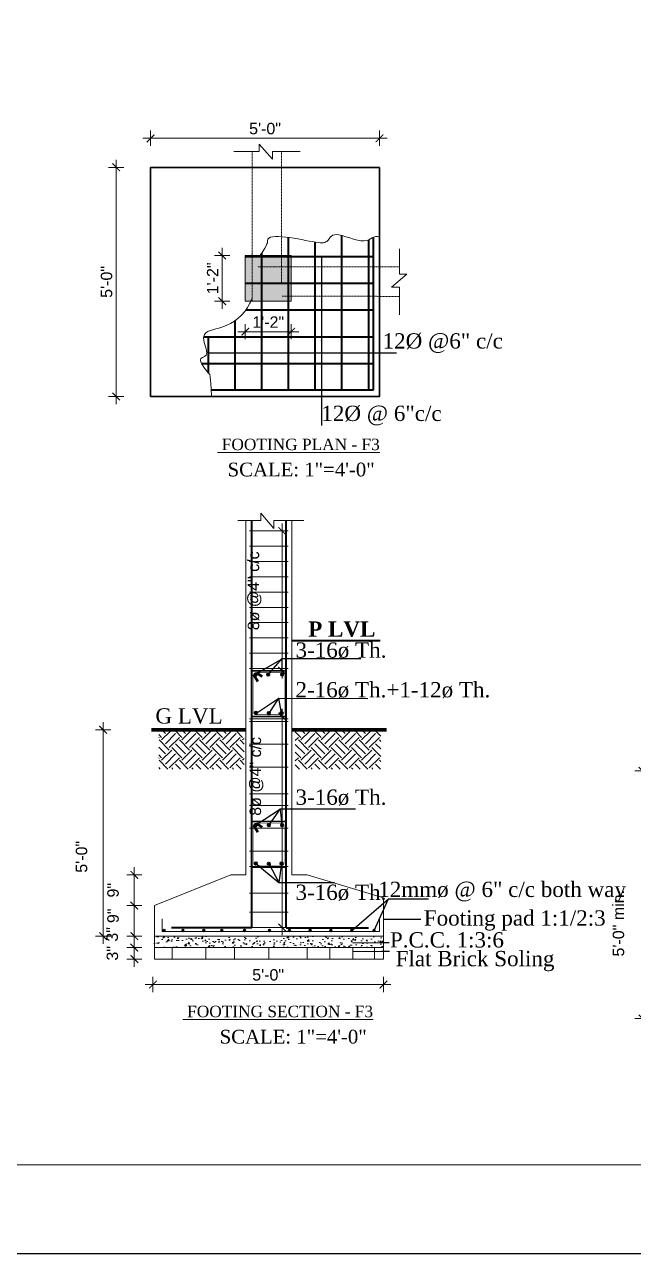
# Model space of a CAD drawing. Header units: inches. Extents: x 149715 to 152893, y -16726 to -14478.
# Drawn here: x 150424 to 150743, y -16726 to -16083 of the extents above; entities that cross this region are included whole.
import ezdxf

# ---------------------------------------------------------------- set-up
doc = ezdxf.new("R2010")
doc.units = ezdxf.units.IN
doc.header["$LTSCALE"] = 0.5
doc.header["$MEASUREMENT"] = 0
doc.header["$PDMODE"] = 66
doc.linetypes.add('HIDDEN', pattern=[0.375, 0.25, -0.125])
for name, color, linetype, lineweight in [('COLUMN', 8, 'Continuous', 50), ('DIM 1-100', 4, 'Continuous', 13), ('DIM_LINE', 165, 'Continuous', 15), ('dotted', 131, 'HIDDEN', 13), ('ELE1', 3, 'Continuous', 9), ('HACTH', 253, 'Continuous', 9), ('hatch', 9, 'Continuous', 5), ('ST-REINFOR', 201, 'Continuous', 40), ('STIRRUPS', 14, 'Continuous', 18), ('TEXT', 220, 'Continuous', 9), ('TRENCH', 1, 'Continuous', 35), ('WALL ELV', 20, 'Continuous', 20), ('WALL SEC', 2, 'Continuous', 35)]:
    doc.layers.add(name, color=color, linetype=linetype, lineweight=lineweight)
doc.styles.add('NIR', font='COPRGTL.TTF')
doc.styles.add('ordinary', font='ARIALN.TTF')
doc.styles.get("Standard").update_dxf_attribs({"font": 'arial.ttf'})
doc.styles.add('TIMES 48', font='times.ttf', dxfattribs={"height": 4})
doc.dimstyles.new('1 by 96', dxfattribs={"dimtxt": 6, "dimasz": 4, "dimexe": 4, "dimexo": 4, "dimgap": 2, "dimtad": 1, "dimdec": 0, "dimzin": 0, "dimdsep": 46, "dimlunit": 4, "dimtxsty": 'Standard', "dimblk": 'ARCHTICK', "dimcen": 0, "dimdle": 4, "dimadec": 0, "dimazin": 0, "dimtfac": 1, "dimtdec": 0, "dimtix": 1, "dimtofl": 0, "dimtmove": 1, "dimatfit": 3, "dimldrblk": 'ARCHTICK', "dimfxl": 4, "dimfxlon": 1, "dimtolj": 1, "dimtzin": 0, "dimlwd": -1, "dimlwe": -1, "dimarcsym": 0})
doc.dimstyles.new('Copy of Standard', dxfattribs={"dimtxt": 9, "dimasz": 1, "dimexe": 1, "dimexo": 12, "dimgap": 1, "dimtad": 3, "dimdec": 0, "dimzin": 0, "dimdsep": 46, "dimlunit": 4, "dimtxsty": 'NIR', "dimcen": 0.09, "dimclrt": 2, "dimadec": 0, "dimazin": 0, "dimtfac": 1, "dimtdec": 0, "dimtofl": 0, "dimtmove": 2, "dimatfit": 0, "dimfxl": 1, "dimtolj": 1, "dimtzin": 0, "dimarcsym": 0})

# ---------------------------------------------------------------- blocks, each defined once
blk = doc.blocks.new('_ArchTick')
at = {"color": 0, "linetype": 'ByBlock', "const_width": 0.15}
blk.add_lwpolyline([(-0.5, -0.5), (0.5, 0.5)], dxfattribs=at)
blk = doc.blocks.new('*D1282')
at = {"layer": 'Defpoints', "color": 0, "transparency": 16777216}
for p in [(150492.4, -16560.08), (150481.88, -16566.08), (150492.4, -16566.08)]:
    blk.add_point(p, dxfattribs=at)
at = {"layer": 'DIM 1-100', "color": 0, "transparency": 16777216}
for p, q in [((150485.88, -16560.08), (150477.88, -16560.08)), ((150481.88, -16556.08), (150481.88, -16570.08)), ((150485.88, -16566.08), (150477.88, -16566.08))]:
    blk.add_line(p, q, dxfattribs=at)
at = {"layer": 'DIM 1-100', "color": 0, "transparency": 16777216, "xscale": 4, "yscale": 4, "zscale": 4}
for p, rotation in [((150481.88, -16560.08), 90), ((150481.88, -16566.08), 270)]:
    blk.add_blockref('_ArchTick', p, dxfattribs=dict(at, rotation=rotation))
at = {"layer": 'DIM 1-100', "color": 0, "transparency": 16777216, "insert": (150470.31, -16559.16), "char_height": 6, "attachment_point": 5, "rotation": 90}
blk.add_mtext('\\A1;3"', dxfattribs=at)
blk = doc.blocks.new('*D1283')
at = {"layer": 'Defpoints', "color": 0, "transparency": 16777216}
for p in [(150490.77, -16451.98), (150465.56, -16560.08), (150492.4, -16560.08)]:
    blk.add_point(p, dxfattribs=at)
at = {"layer": 'DIM 1-100', "color": 0, "transparency": 16777216}
for p, q in [((150465.56, -16447.98), (150465.56, -16564.08)), ((150469.56, -16451.98), (150461.56, -16451.98)), ((150469.56, -16560.08), (150461.56, -16560.08))]:
    blk.add_line(p, q, dxfattribs=at)
at = {"layer": 'DIM 1-100', "color": 0, "transparency": 16777216, "xscale": 4, "yscale": 4, "zscale": 4}
for p, rotation in [((150465.56, -16451.98), 90), ((150465.56, -16560.08), 270)]:
    blk.add_blockref('_ArchTick', p, dxfattribs=dict(at, rotation=rotation))
at = {"layer": 'DIM 1-100', "color": 0, "transparency": 16777216, "insert": (150454.22, -16518.53), "char_height": 6, "attachment_point": 5, "rotation": 90}
blk.add_mtext('\\A1;5\'-0"', dxfattribs=at)
blk = doc.blocks.new('*D1312')
at = {"layer": 'Defpoints', "color": 0, "transparency": 16777216}
for p in [(150481.88, -16544.08), (150492.4, -16544.08), (150492.4, -16560.08)]:
    blk.add_point(p, dxfattribs=at)
at = {"layer": 'DIM 1-100', "color": 0, "transparency": 16777216}
for p, q in [((150481.88, -16564.08), (150481.88, -16540.08)), ((150485.88, -16544.08), (150477.88, -16544.08)), ((150485.88, -16560.08), (150477.88, -16560.08))]:
    blk.add_line(p, q, dxfattribs=at)
at = {"layer": 'DIM 1-100', "color": 0, "transparency": 16777216, "xscale": 4, "yscale": 4, "zscale": 4}
for p, rotation in [((150481.88, -16544.08), 90), ((150481.88, -16560.08), 270)]:
    blk.add_blockref('_ArchTick', p, dxfattribs=dict(at, rotation=rotation))
at = {"layer": 'DIM 1-100', "color": 0, "transparency": 16777216, "insert": (150470.75, -16549.42), "char_height": 6, "attachment_point": 5, "rotation": 90}
blk.add_mtext('\\A1;9"', dxfattribs=at)
blk = doc.blocks.new('*D1284')
at = {"layer": 'Defpoints', "color": 0, "transparency": 16777216}
for p in [(150472.4, -16157.43), (150490.4, -16157.43), (150490.4, -16277.41)]:
    blk.add_point(p, dxfattribs=at)
at = {"layer": 'DIM 1-100', "color": 0, "transparency": 16777216}
for p, q in [((150472.4, -16281.41), (150472.4, -16153.43)), ((150476.4, -16157.43), (150468.4, -16157.43)), ((150476.4, -16277.41), (150468.4, -16277.41))]:
    blk.add_line(p, q, dxfattribs=at)
at = {"layer": 'DIM 1-100', "color": 0, "transparency": 16777216, "xscale": 4, "yscale": 4, "zscale": 4}
for p, rotation in [((150472.4, -16157.43), 90), ((150472.4, -16277.41), 270)]:
    blk.add_blockref('_ArchTick', p, dxfattribs=dict(at, rotation=rotation))
at = {"layer": 'DIM 1-100', "color": 0, "transparency": 16777216, "insert": (150467.34, -16217.42), "char_height": 6, "attachment_point": 5, "rotation": 90}
blk.add_mtext('\\A1;5\'-0"', dxfattribs=at)
blk = doc.blocks.new('*D1285')
at = {"layer": 'Defpoints', "color": 0, "transparency": 16777216}
for p in [(150610.4, -16142.2), (150490.4, -16157.43), (150610.4, -16157.43)]:
    blk.add_point(p, dxfattribs=at)
at = {"layer": 'DIM 1-100', "color": 0, "transparency": 16777216}
for p, q in [((150486.4, -16142.2), (150614.4, -16142.2)), ((150490.4, -16146.2), (150490.4, -16138.2)), ((150610.4, -16146.2), (150610.4, -16138.2))]:
    blk.add_line(p, q, dxfattribs=at)
at = {"layer": 'DIM 1-100', "color": 0, "transparency": 16777216, "xscale": 4, "yscale": 4, "zscale": 4, "rotation": 180}
blk.add_blockref('_ArchTick', (150490.4, -16142.2), dxfattribs=at)
at = {"layer": 'DIM 1-100', "color": 0, "transparency": 16777216, "xscale": 4, "yscale": 4, "zscale": 4}
blk.add_blockref('_ArchTick', (150610.4, -16142.2), dxfattribs=at)
at = {"layer": 'DIM 1-100', "color": 0, "transparency": 16777216, "insert": (150550.4, -16137.14), "char_height": 6, "attachment_point": 5}
blk.add_mtext('\\A1;5\'-0"', dxfattribs=at)
blk = doc.blocks.new('*D1286')
at = {"layer": 'Defpoints', "color": 0, "transparency": 16777216}
for p in [(150492.4, -16566.08), (150481.88, -16572.08), (150492.4, -16572.08)]:
    blk.add_point(p, dxfattribs=at)
at = {"layer": 'DIM 1-100', "color": 0, "transparency": 16777216}
for p, q in [((150485.88, -16566.08), (150477.88, -16566.08)), ((150481.88, -16562.08), (150481.88, -16576.08)), ((150485.88, -16572.08), (150477.88, -16572.08))]:
    blk.add_line(p, q, dxfattribs=at)
at = {"layer": 'DIM 1-100', "color": 0, "transparency": 16777216, "xscale": 4, "yscale": 4, "zscale": 4}
for p, rotation in [((150481.88, -16566.08), 90), ((150481.88, -16572.08), 270)]:
    blk.add_blockref('_ArchTick', p, dxfattribs=dict(at, rotation=rotation))
at = {"layer": 'DIM 1-100', "color": 0, "transparency": 16777216, "insert": (150470.41, -16569.08), "char_height": 6, "attachment_point": 5, "rotation": 90}
blk.add_mtext('\\A1;3"', dxfattribs=at)
blk = doc.blocks.new('*D1287')
at = {"layer": 'Defpoints', "color": 0, "transparency": 16777216}
for p in [(150559.4, -16445.09), (150559.4, -16555.59), (150560.75, -16555.59)]:
    blk.add_point(p, dxfattribs=at)
at = {"layer": 'DIM 1-100', "color": 0, "transparency": 16777216}
for p, q in [((150559.4, -16441.09), (150559.4, -16559.59)), ((150559.4, -16445.09), (150555.4, -16445.09)), ((150559.4, -16555.59), (150555.4, -16555.59))]:
    blk.add_line(p, q, dxfattribs=at)
at = {"layer": 'DIM 1-100', "color": 0, "transparency": 16777216, "xscale": 4, "yscale": 4, "zscale": 4}
for p, rotation in [((150559.4, -16445.09), 90), ((150559.4, -16555.59), 270)]:
    blk.add_blockref('_ArchTick', p, dxfattribs=dict(at, rotation=rotation))
at = {"layer": 'DIM 1-100', "color": 0, "transparency": 16777216, "insert": (150545.9, -16476.41), "char_height": 6, "attachment_point": 5, "rotation": 90}
blk.add_mtext('\\A1;8ø @4" c/c', dxfattribs=at)
blk = doc.blocks.new('*D1288')
at = {"layer": 'Defpoints', "color": 0, "transparency": 16777216}
for p in [(150562.53, -16347.87), (150559.36, -16421.09), (150559.84, -16421.09)]:
    blk.add_point(p, dxfattribs=at)
at = {"layer": 'DIM 1-100', "color": 0, "transparency": 16777216}
for p, q in [((150559.36, -16347.87), (150555.36, -16347.87)), ((150559.36, -16343.87), (150559.36, -16425.09)), ((150559.36, -16421.09), (150555.36, -16421.09))]:
    blk.add_line(p, q, dxfattribs=at)
at = {"layer": 'DIM 1-100', "color": 0, "transparency": 16777216, "xscale": 4, "yscale": 4, "zscale": 4}
for p, rotation in [((150559.36, -16347.87), 90), ((150559.36, -16421.09), 270)]:
    blk.add_blockref('_ArchTick', p, dxfattribs=dict(at, rotation=rotation))
at = {"layer": 'DIM 1-100', "color": 0, "transparency": 16777216, "insert": (150544.91, -16379.22), "char_height": 6, "attachment_point": 5, "rotation": 90}
blk.add_mtext('\\A1;8ø @4" c/c', dxfattribs=at)
blk = doc.blocks.new('*D1313')
at = {"layer": 'Defpoints', "color": 0, "transparency": 16777216}
for p in [(150481.88, -16527.98), (150532.4, -16527.98), (150492.4, -16544.08)]:
    blk.add_point(p, dxfattribs=at)
at = {"layer": 'DIM 1-100', "color": 0, "transparency": 16777216}
for p, q in [((150485.88, -16527.98), (150477.88, -16527.98)), ((150481.88, -16548.08), (150481.88, -16523.98)), ((150485.88, -16544.08), (150477.88, -16544.08))]:
    blk.add_line(p, q, dxfattribs=at)
at = {"layer": 'DIM 1-100', "color": 0, "transparency": 16777216, "xscale": 4, "yscale": 4, "zscale": 4}
for p, rotation in [((150481.88, -16527.98), 90), ((150481.88, -16544.08), 270)]:
    blk.add_blockref('_ArchTick', p, dxfattribs=dict(at, rotation=rotation))
at = {"layer": 'DIM 1-100', "color": 0, "transparency": 16777216, "insert": (150470.75, -16536.03), "char_height": 6, "attachment_point": 5, "rotation": 90}
blk.add_mtext('\\A1;9"', dxfattribs=at)
blk = doc.blocks.new('*D1289')
at = {"layer": 'Defpoints', "color": 0, "transparency": 16777216}
for p in [(150491.64, -16572.08), (150612.4, -16572.08), (150612.4, -16585.45)]:
    blk.add_point(p, dxfattribs=at)
at = {"layer": 'DIM 1-100', "color": 0, "transparency": 16777216}
for p, q in [((150487.64, -16585.45), (150616.4, -16585.45)), ((150491.64, -16581.45), (150491.64, -16589.45)), ((150612.4, -16581.45), (150612.4, -16589.45))]:
    blk.add_line(p, q, dxfattribs=at)
at = {"layer": 'DIM 1-100', "color": 0, "transparency": 16777216, "xscale": 4, "yscale": 4, "zscale": 4, "rotation": 180}
blk.add_blockref('_ArchTick', (150491.64, -16585.45), dxfattribs=at)
at = {"layer": 'DIM 1-100', "color": 0, "transparency": 16777216, "xscale": 4, "yscale": 4, "zscale": 4}
blk.add_blockref('_ArchTick', (150612.4, -16585.45), dxfattribs=at)
at = {"layer": 'DIM 1-100', "color": 0, "transparency": 16777216, "insert": (150552.02, -16580.39), "char_height": 6, "attachment_point": 5}
blk.add_mtext('\\A1;5\'-0"', dxfattribs=at)
blk = doc.blocks.new('*D1290')
at = {"layer": 'Defpoints', "color": 0, "transparency": 16777216}
for p in [(150527.94, -16203.56), (150540.06, -16203.56), (150540.06, -16227.55)]:
    blk.add_point(p, dxfattribs=at)
at = {"layer": 'DIM 1-100', "color": 0, "transparency": 16777216}
for p, q in [((150527.94, -16231.55), (150527.94, -16199.56)), ((150531.94, -16203.56), (150523.94, -16203.56)), ((150531.94, -16227.55), (150523.94, -16227.55))]:
    blk.add_line(p, q, dxfattribs=at)
at = {"layer": 'DIM 1-100', "color": 0, "transparency": 16777216, "xscale": 4, "yscale": 4, "zscale": 4}
for p, rotation in [((150527.94, -16203.56), 90), ((150527.94, -16227.55), 270)]:
    blk.add_blockref('_ArchTick', p, dxfattribs=dict(at, rotation=rotation))
at = {"layer": 'DIM 1-100', "color": 0, "transparency": 16777216, "insert": (150522.93, -16215.56), "char_height": 6, "attachment_point": 5, "rotation": 90}
blk.add_mtext('\\A1;1\'-2"', dxfattribs=at)
blk = doc.blocks.new('*D1291')
at = {"layer": 'Defpoints', "color": 0, "transparency": 16777216}
for p in [(150540.06, -16227.55), (150564.08, -16227.55), (150564.08, -16243.48)]:
    blk.add_point(p, dxfattribs=at)
at = {"layer": 'DIM 1-100', "color": 0, "transparency": 16777216}
for p, q in [((150536.06, -16243.48), (150568.08, -16243.48)), ((150540.06, -16239.48), (150540.06, -16247.48)), ((150564.08, -16239.48), (150564.08, -16247.48))]:
    blk.add_line(p, q, dxfattribs=at)
at = {"layer": 'DIM 1-100', "color": 0, "transparency": 16777216, "xscale": 4, "yscale": 4, "zscale": 4, "rotation": 180}
blk.add_blockref('_ArchTick', (150540.06, -16243.48), dxfattribs=at)
at = {"layer": 'DIM 1-100', "color": 0, "transparency": 16777216, "xscale": 4, "yscale": 4, "zscale": 4}
blk.add_blockref('_ArchTick', (150564.08, -16243.48), dxfattribs=at)
at = {"layer": 'DIM 1-100', "color": 0, "transparency": 16777216, "insert": (150552.07, -16238.47), "char_height": 6, "attachment_point": 5}
blk.add_mtext('\\A1;1\'-2"', dxfattribs=at)
blk = doc.blocks.new('*D1293')
at = {"layer": 'Defpoints', "color": 0, "transparency": 16777216}
for p in [(150778.49, -16473.48), (150748.24, -16603.2), (150780.44, -16603.2)]:
    blk.add_point(p, dxfattribs=at)
at = {"layer": 'DIM 1-100', "color": 0, "transparency": 16777216}
for p, q in [((150748.24, -16469.48), (150748.24, -16607.2)), ((150752.24, -16473.48), (150744.24, -16473.48)), ((150752.24, -16603.2), (150744.24, -16603.2))]:
    blk.add_line(p, q, dxfattribs=at)
at = {"layer": 'DIM 1-100', "color": 0, "transparency": 16777216, "xscale": 4, "yscale": 4, "zscale": 4}
for p, rotation in [((150748.24, -16473.48), 90), ((150748.24, -16603.2), 270)]:
    blk.add_blockref('_ArchTick', p, dxfattribs=dict(at, rotation=rotation))
at = {"layer": 'DIM 1-100', "color": 0, "transparency": 16777216, "insert": (150735.65, -16553.34), "char_height": 6, "attachment_point": 5, "rotation": 90}
blk.add_mtext('\\A1;5\'-0" min.', dxfattribs=at)

msp = doc.modelspace()

# ---------------------------------------------------------------- hatches: boundary and pattern name
at = {"layer": 'COLUMN'}
msp.add_hatch(color=256, dxfattribs=at).paths.add_polyline_path([(150540.08, -16203.55), (150540.08, -16227.55), (150564.08, -16227.55), (150564.08, -16203.55)])
at = {"layer": 'HACTH'}
h = msp.add_hatch(dxfattribs=at)
h.set_pattern_fill('AR-CONC', color=256, style=0)
h.set_pattern_definition([(50, (130611.245, -45866.1037), (7.1726018, -0.62752135), [0.75, -8.25]), (355, (130611.245, -45866.104), (-1.3875133, 7.5219213), [0.6, -6.6]), (100.4514, (130611.8425, -45866.156), (5.7850938, 6.8943954), [0.6374019, -7.0114211]), (46.1842, (130611.245, -45864.104), (10.6724105, -1.6551901), [1.125, -12.375]), (96.6356, (130612.134, -45864.242), (9.346627, 9.7411787), [0.956103, -10.51713]), (351.1842, (130611.245, -45864.104), (9.3466195, 9.741186), [0.9, -9.9]), (21, (130612.245, -45864.6037), (5.9690705, -4.0261889), [0.75, -8.25]), (326, (130612.245, -45864.604), (2.4331533, 7.2515005), [0.6, -6.6]), (71.4514, (130612.742, -45864.939), (8.4022263, 3.225305), [0.6374019, -7.0114211]), (37.5, (130611.2448, -45866.1037), (0.12159855, 3.32893854), [0, -6.52, 0, -6.7, 0, -6.625]), (7.5, (130611.2448, -45866.1037), (2.63069537, 3.94411712), [0, -3.82, 0, -6.37, 0, -2.525]), (327.5, (130609.0148, -45866.1037), (5.33822436, -0.22554872), [0, -2.5, 0, -7.8, 0, -10.35]), (317.5, (130608.0148, -45866.1037), (5.8318617, 1.0010498), [0, -3.25, 0, -5.18, 0, -7.35])])
h.paths.add_polyline_path([(150492.4, -16566.08), (150612.4, -16566.08), (150612.4, -16560.08), (150492.4, -16560.08)])
at = {"layer": 'hatch'}
h = msp.add_hatch(dxfattribs=at)
h.set_pattern_fill('EARTH', color=256, scale=30, angle=45, style=0)
h.set_pattern_definition([(45, (77537.353, -49713.027), (9e-16, 10.6066017), [7.5, -7.5]), (45, (77535.364, -49711.038), (9e-16, 10.6066017), [7.5, -7.5]), (45, (77533.3755, -49709.0495), (9e-16, 10.6066017), [7.5, -7.5]), (135, (77533.3755, -49707.724), (-10.6066017, 9e-16), [7.5, -7.5]), (135, (77535.364, -49705.735), (-10.6066017, 9e-16), [7.5, -7.5]), (135, (77537.353, -49703.746), (-10.6066017, 9e-16), [7.5, -7.5])])
h.paths.add_polyline_path([(150539.47, -16452.95), (150494.67, -16452.95), (150494.67, -16472.56), (150539.47, -16472.56)])
h = msp.add_hatch(dxfattribs=at)
h.set_pattern_fill('EARTH', color=256, scale=30, angle=45, style=0)
h.set_pattern_definition([(45, (77536.126, -49713.027), (9e-16, 10.6066017), [7.5, -7.5]), (45, (77534.1374, -49711.038), (9e-16, 10.6066017), [7.5, -7.5]), (45, (77532.149, -49709.0495), (9e-16, 10.6066017), [7.5, -7.5]), (135, (77532.149, -49707.724), (-10.6066017, 9e-16), [7.5, -7.5]), (135, (77534.1374, -49705.735), (-10.6066017, 9e-16), [7.5, -7.5]), (135, (77536.126, -49703.746), (-10.6066017, 9e-16), [7.5, -7.5])])
h.paths.add_polyline_path([(150611.04, -16452.95), (150566.24, -16452.95), (150566.24, -16472.56), (150611.04, -16472.56)])
at = {"layer": 'WALL SEC'}
for points in [[(150544.66, -16423.14, 1), (150546.1, -16423.14, 1)], [(150546.13, -16423.14, -1), (150544.69, -16423.14, -1)], [(150546.13, -16423.14, -1), (150544.69, -16423.14, -1)], [(150551.32, -16423.04, 1), (150552.76, -16423.04, 1)], [(150552.79, -16423.04, -1), (150551.35, -16423.04, -1)], [(150552.79, -16423.04, -1), (150551.35, -16423.04, -1)], [(150558.63, -16423.03, 1), (150560.07, -16423.03, 1)], [(150560.1, -16423.03, -1), (150558.66, -16423.03, -1)], [(150560.1, -16423.03, -1), (150558.66, -16423.03, -1)], [(150544.88, -16443.15, 1), (150546.32, -16443.15, 1)], [(150551.62, -16443.34, -1), (150553.06, -16443.34, -1)], [(150553.09, -16443.34, 1), (150551.65, -16443.34, 1)], [(150553.09, -16443.34, 1), (150551.65, -16443.34, 1)], [(150558.34, -16443.21, 1), (150559.78, -16443.21, 1)], [(150559.81, -16443.21, -1), (150558.37, -16443.21, -1)], [(150559.81, -16443.21, -1), (150558.37, -16443.21, -1)], [(150544.66, -16502.03, 1), (150546.1, -16502.03, 1)], [(150546.13, -16502.03, -1), (150544.69, -16502.03, -1)], [(150546.13, -16502.03, -1), (150544.69, -16502.03, -1)], [(150551.68, -16501.93, 1), (150553.12, -16501.93, 1)], [(150558.63, -16501.92, 1), (150560.07, -16501.92, 1)], [(150560.1, -16501.92, -1), (150558.66, -16501.92, -1)], [(150560.1, -16501.92, -1), (150558.66, -16501.92, -1)], [(150544.88, -16522.04, 1), (150546.32, -16522.04, 1)], [(150551.62, -16522.23, -1), (150553.06, -16522.23, -1)], [(150553.09, -16522.23, 1), (150551.65, -16522.23, 1)], [(150553.09, -16522.23, 1), (150551.65, -16522.23, 1)], [(150558.34, -16522.1, 1), (150559.78, -16522.1, 1)], [(150559.81, -16522.1, -1), (150558.37, -16522.1, -1)], [(150559.81, -16522.1, -1), (150558.37, -16522.1, -1)], [(150497.06, -16557.14, 0.407959), (150497.55, -16557.64), (150497.57, -16557.64, 0.407959), (150498.06, -16557.14, 1)], [(150506.88, -16557.14, 0.407959), (150507.37, -16557.64), (150507.39, -16557.64, 0.407959), (150507.88, -16557.14, 1)], [(150517.77, -16557.14, 0.407959), (150518.26, -16557.64), (150518.28, -16557.64, 0.407959), (150518.77, -16557.14, 1)], [(150527.21, -16557.14, 0.407959), (150527.7, -16557.64), (150527.72, -16557.64, 0.407959), (150528.21, -16557.14, 1)], [(150539.15, -16557.14, 0.407959), (150539.64, -16557.64), (150539.66, -16557.64, 0.407959), (150540.15, -16557.14, 1)], [(150552.23, -16557.14, 0.407959), (150552.72, -16557.64), (150552.75, -16557.64, 0.407959), (150553.23, -16557.14, 1)], [(150562.68, -16557.14, 0.407959), (150563.17, -16557.64), (150563.19, -16557.64, 0.407959), (150563.68, -16557.14, 1)], [(150573.55, -16557.14, 0.407959), (150574.04, -16557.64), (150574.06, -16557.64, 0.407959), (150574.55, -16557.14, 1)], [(150584.44, -16557.14, 0.407959), (150584.93, -16557.64), (150584.95, -16557.64, 0.407959), (150585.44, -16557.14, 1)], [(150595.35, -16557.14, 0.407959), (150595.84, -16557.64), (150595.86, -16557.64, 0.407959), (150596.35, -16557.14, 1)], [(150607.02, -16557.14, 0.407959), (150607.51, -16557.64), (150607.53, -16557.64, 0.407959), (150608.02, -16557.14, 1)]]:
    msp.add_hatch(color=256, dxfattribs=at).paths.add_polyline_path(points)

# ---------------------------------------------------------------- linework, layer by layer
at = {"layer": 'COLUMN'}
for p, q in [((150544.4, -16423.09), (150546.54, -16426.78)), ((150545.85, -16422.16), (150548.88, -16424.05)), ((150544.4, -16501.98), (150546.54, -16505.67)), ((150545.85, -16501.05), (150548.88, -16502.94))]:
    msp.add_line(p, q, dxfattribs=at)
at = {"layer": 'COLUMN', "const_width": 0.2}
for points in [[(150559.4, -16422.09), (150545.4, -16422.09, 0.414214), (150544.4, -16423.09), (150544.4, -16443.09, 0.414214), (150545.4, -16444.09), (150559.4, -16444.09, 0.414214), (150560.4, -16443.09), (150560.4, -16423.09, 0.414214)], [(150559.4, -16500.98), (150545.4, -16500.98, 0.414214), (150544.4, -16501.98), (150544.4, -16521.98, 0.414214), (150545.4, -16522.98), (150559.4, -16522.98, 0.414214), (150560.4, -16521.98), (150560.4, -16501.98, 0.414214)]]:
    msp.add_lwpolyline(points, format="xyb", close=True, dxfattribs=at)
at = {"layer": 'Defpoints'}
msp.add_lwpolyline([(152892.75, -14478.3), (149715.15, -14478.3), (149715.15, -16726.27), (152892.75, -16726.27)], close=True, dxfattribs=at)
at = {"layer": 'DIM_LINE'}
msp.add_lwpolyline([(150540.06, -16227.55), (150540.06, -16203.56), (150564.08, -16203.56), (150564.08, -16227.55), (150540.06, -16227.55)], dxfattribs=at)
at = {"layer": 'DIM_LINE', "const_width": 2}
for points in [[(150490.77, -16451.98), (150540.4, -16451.98)], [(150564.4, -16451.98), (150614.23, -16451.98)]]:
    msp.add_lwpolyline(points, dxfattribs=at)
at = {"layer": 'DIM_LINE'}
for points, knots in [([(150610.4, -16194.03), (150607.3, -16192.51), (150604.71, -16199.43), (150585.84, -16189.94), (150583.39, -16196.98), (150577.59, -16197.4), (150549.18, -16190.56), (150552.09, -16197.2), (150547.92, -16203.56)], [37.108323, 37.108323, 37.108323, 37.108323, 43.242576, 49.95234, 54.997892, 60.978869, 73.418852, 74.956326, 74.956326, 74.956326, 74.956326]), ([(150543.51, -16226.09), (150543.21, -16226.95), (150540.24, -16234.31), (150529.84, -16242.13), (150515.32, -16243.08), (150521.95, -16256.98), (150512.53, -16256.29), (150521.57, -16266.08), (150521.57, -16266.08), (150522.38, -16277.16)], [32.721337, 32.721337, 32.721337, 32.721337, 33.919159, 43.242576, 49.95234, 54.997892, 60.978869, 73.418852, 75.377123, 75.377123, 75.377123, 75.377123])]:
    msp.add_open_spline(points, degree=3, knots=knots, dxfattribs=at)
at = {"layer": 'dotted'}
for p, q in [((150543.63, -16227.55), (150543.63, -16149.06)), ((150559.06, -16149.06), (150559.06, -16217.88)), ((150546.54, -16209.48), (150620.85, -16209.57)), ((150559.4, -16224.9), (150620.85, -16224.99))]:
    msp.add_line(p, q, dxfattribs=at)
at = {"layer": 'ELE1'}
msp.add_lwpolyline([(149761.47, -14524.62), (152846.43, -14524.62), (152846.43, -16679.95), (149761.47, -16679.95)], close=True, dxfattribs=at)
msp.add_lwpolyline([(149761.47, -14524.62), (152846.43, -14524.62), (152846.43, -16679.95), (149761.47, -16679.95)], close=True, dxfattribs=at)
at = {"layer": 'HACTH'}
for p, q in [((150501.69, -16566.08), (150501.69, -16572.08)), ((150519.4, -16566.08), (150519.4, -16572.08)), ((150519.4, -16566.08), (150519.4, -16572.08)), ((150534.4, -16566.08), (150534.4, -16572.08)), ((150552.4, -16566.08), (150552.4, -16572.08)), ((150572.4, -16566.08), (150572.4, -16572.08)), ((150584.4, -16566.08), (150584.4, -16572.08)), ((150596.4, -16566.08), (150596.4, -16572.08)), ((150607.72, -16566.08), (150607.72, -16572.08))]:
    msp.add_line(p, q, dxfattribs=at)
at = {"layer": 'hatch', "linetype": 'Continuous'}
for points in [[(150534.12, -16149.06), (150547.38, -16149.06), (150547.38, -16145.28), (150554.23, -16153.16), (150554.24, -16149.06), (150568.81, -16149.06)], [(150620.85, -16200.05), (150620.85, -16213.32), (150624.63, -16213.31), (150616.75, -16220.17), (150620.85, -16220.17), (150620.85, -16234.74)], [(150536.12, -16342.41), (150548.12, -16342.41), (150548.11, -16338.63), (150554.97, -16346.51), (150554.97, -16342.41), (150570.81, -16342.41)]]:
    msp.add_lwpolyline(points, dxfattribs=at)
at = {"layer": 'ST-REINFOR'}
for p, q in [((150590.71, -16273.89), (150590.72, -16193.13)), ((150562.71, -16273.89), (150562.71, -16194.31)), ((150576.71, -16273.89), (150576.71, -16196.55)), ((150604.71, -16273.89), (150604.71, -16195.36)), ((150607.29, -16273.98), (150607.3, -16194.03)), ((150540.06, -16204.13), (150607.3, -16204.13)), ((150548.71, -16273.89), (150548.71, -16202.33)), ((150540.06, -16218.13), (150607.3, -16218.13)), ((150540.39, -16232.13), (150607.3, -16232.13)), ((150534.71, -16273.89), (150534.71, -16237.66)), ((150518.22, -16246.13), (150607.3, -16246.13)), ((150520.71, -16265.13), (150520.71, -16246.13)), ((150517.05, -16260.13), (150607.3, -16260.13)), ((150522.06, -16273.98), (150607.29, -16273.98)), ((150543.4, -16555.79), (150543.4, -16342.41)), ((150561.4, -16555.79), (150561.4, -16342.41)), ((150564.4, -16405.25), (150610.77, -16405.25)), ((150543.4, -16555.79), (150501.4, -16555.79)), ((150561.4, -16555.79), (150604.67, -16555.79))]:
    msp.add_line(p, q, dxfattribs=at)
at = {"layer": 'STIRRUPS'}
for p, q in [((150542.27, -16347.87), (150562.53, -16347.87)), ((150542.27, -16355.87), (150562.53, -16355.87)), ((150542.27, -16363.87), (150562.53, -16363.87)), ((150542.27, -16371.87), (150562.53, -16371.87)), ((150542.27, -16371.87), (150562.53, -16371.87)), ((150542.27, -16379.87), (150562.53, -16379.87)), ((150542.27, -16387.87), (150562.53, -16387.87)), ((150542.27, -16395.87), (150562.53, -16395.87)), ((150542.27, -16403.87), (150562.53, -16403.87)), ((150542.27, -16411.87), (150562.53, -16411.87)), ((150542.27, -16419.87), (150562.58, -16419.87)), ((150542.27, -16446.21), (150562.53, -16446.21)), ((150542.27, -16447.59), (150562.53, -16447.59)), ((150542.27, -16459.59), (150562.53, -16459.59)), ((150542.27, -16471.59), (150562.53, -16471.59)), ((150542.27, -16485.59), (150562.53, -16485.59)), ((150542.27, -16491.59), (150562.53, -16491.59)), ((150542.27, -16491.59), (150562.53, -16491.59)), ((150542.27, -16503.59), (150562.53, -16503.59)), ((150542.27, -16515.59), (150562.53, -16515.59)), ((150542.27, -16523.59), (150562.53, -16523.59)), ((150542.27, -16523.59), (150562.53, -16523.59)), ((150542.27, -16523.59), (150562.53, -16523.59)), ((150542.27, -16537.59), (150562.53, -16537.59)), ((150542.27, -16547.59), (150562.53, -16547.59)), ((150542.27, -16555.59), (150562.53, -16555.59))]:
    msp.add_line(p, q, dxfattribs=at)
at = {"layer": 'TRENCH'}
msp.add_lwpolyline([(150610.4, -16157.43), (150610.4, -16277.41), (150490.4, -16277.41), (150490.4, -16157.43), (150610.4, -16157.43)], dxfattribs=at)
for points in [[(150561.4, -16421.09), (150543.4, -16421.09), (150543.4, -16445.09), (150561.4, -16445.09)], [(150561.4, -16499.98), (150543.4, -16499.98), (150543.4, -16523.98), (150561.4, -16523.98)]]:
    msp.add_lwpolyline(points, close=True, dxfattribs=at)
at = {"layer": 'WALL ELV'}
for p, q in [((150540.4, -16527.98), (150540.4, -16342.41)), ((150564.4, -16527.98), (150564.4, -16342.41)), ((150532.4, -16527.98), (150492.4, -16544.08)), ((150540.4, -16527.98), (150532.4, -16527.98)), ((150564.4, -16527.98), (150572.4, -16527.98)), ((150572.4, -16527.98), (150612.4, -16539.98)), ((150612.4, -16559.98), (150612.4, -16539.98)), ((150492.4, -16560.08), (150492.4, -16544.08)), ((150496.56, -16551.09), (150496.56, -16557.64)), ((150610.4, -16551.09), (150610.4, -16557.64)), ((150492.4, -16560.08), (150492.4, -16566.08)), ((150492.4, -16560.08), (150612.4, -16560.08)), ((150496.56, -16557.64), (150610.4, -16557.64)), ((150612.4, -16559.98), (150612.4, -16572.08)), ((150492.4, -16566.08), (150492.4, -16572.08)), ((150492.4, -16566.08), (150612.4, -16566.08)), ((150492.4, -16572.08), (150612.4, -16572.08))]:
    msp.add_line(p, q, dxfattribs=at)
at = {"layer": 'WALL SEC'}
for centre, radius in [((150545.38, -16423.14), 0.72), ((150545.41, -16423.14), 0.72), ((150545.41, -16423.14), 0.72), ((150552.04, -16423.04), 0.72), ((150552.07, -16423.04), 0.72), ((150552.07, -16423.04), 0.72), ((150559.35, -16423.03), 0.72), ((150559.38, -16423.03), 0.72), ((150559.38, -16423.03), 0.72), ((150545.6, -16443.16), 0.72), ((150552.34, -16443.34), 0.72), ((150552.37, -16443.34), 0.72), ((150552.37, -16443.34), 0.72), ((150559.06, -16443.21), 0.72), ((150559.09, -16443.21), 0.72), ((150559.09, -16443.21), 0.72), ((150545.38, -16502.03), 0.72), ((150545.41, -16502.03), 0.72), ((150545.41, -16502.03), 0.72), ((150552.4, -16501.93), 0.72), ((150559.35, -16501.92), 0.72), ((150559.38, -16501.92), 0.72), ((150559.38, -16501.92), 0.72), ((150545.6, -16522.05), 0.72), ((150552.34, -16522.23), 0.72), ((150552.37, -16522.23), 0.72), ((150552.37, -16522.23), 0.72), ((150559.06, -16522.1), 0.72), ((150559.09, -16522.1), 0.72), ((150559.09, -16522.1), 0.72), ((150497.56, -16557.14), 0.5), ((150507.38, -16557.14), 0.5), ((150518.27, -16557.14), 0.5), ((150527.71, -16557.14), 0.5), ((150539.65, -16557.14), 0.5), ((150552.73, -16557.14), 0.5), ((150563.18, -16557.14), 0.5), ((150574.05, -16557.14), 0.5), ((150584.94, -16557.14), 0.5), ((150595.85, -16557.14), 0.5), ((150607.52, -16557.14), 0.5)]:
    msp.add_circle(centre, radius, dxfattribs=at)

# ---------------------------------------------------------------- texts
at = {"char_height": 8, "attachment_point": 5, "style": 'ordinary'}
for s, insert, width in [('{\\fTimes New Roman|b1|i0|c0|p18;P LVL}', (150590.63, -16399.35), 288.9594), ('{\\fTimes New Roman|b0|i0|c0|p18;G LVL}', (150510.56, -16444.84), 91.1101)]:
    msp.add_mtext(s, dxfattribs=dict(at, insert=insert, width=width))
at = {"layer": 'TEXT', "style": 'TIMES 48'}
for s, p in [('%%U FOOTING PLAN - F3', (150525.45, -16305.53)), ('%%U FOOTING SECTION - F3', (150507.32, -16602.53))]:
    msp.add_text(s, height=6, dxfattribs=at).set_placement(p)
at = {"layer": 'TEXT', "char_height": 8, "attachment_point": 7, "style": 'TIMES 48'}
for s, insert in [('12Ø @6" c/c', (150612.01, -16254.64)), ('12Ø @ 6"c/c ', (150579.92, -16292.58)), ('3-16ø Th.', (150566.37, -16414.74)), ('2-16ø Th.+1-12ø Th.', (150566.34, -16435.51)), ('3-16ø Th.', (150566.37, -16491.78)), ('3-16ø Th.', (150566.34, -16541.6)), ('12mmø @ 6" c/c both way', (150609.75, -16542.21)), ('Footing pad 1:1/2:3', (150633.61, -16557.2)), ('P.C.C. 1:3:6', (150615.85, -16566.2)), ('Flat Brick Soling', (150618.85, -16578.48))]:
    msp.add_mtext(s, dxfattribs=dict(at, insert=insert))
at = {"layer": 'TEXT', "char_height": 7.2, "width": 216.4317, "attachment_point": 5, "style": 'TIMES 48'}
for insert in [(150569.32, -16315.76), (150565.16, -16612.83)]:
    msp.add_mtext('SCALE: 1"=4\'-0"', dxfattribs=dict(at, insert=insert))

# ---------------------------------------------------------------- dimensions: what is measured, and where the dimension line sits
at = {"layer": 'DIM 1-100'}
for base, p1, p2, angle, text, picture, middle in [((150610.4, -16142.2), (150490.4, -16157.43), (150610.4, -16157.43), 180, '5\'-0"', '*D1285', (150550.4, -16137.14)), ((150472.4, -16157.43), (150490.4, -16277.41), (150490.4, -16157.43), 90, '5\'-0"', '*D1284', (150467.34, -16217.42)), ((150527.94, -16203.56), (150540.06, -16227.55), (150540.06, -16203.56), 90, '1\'-2"', '*D1290', (150522.93, -16215.56))]:
    dim = msp.add_linear_dim(base=base, p1=p1, p2=p2, angle=angle, text=text, dimstyle='1 by 96', dxfattribs=at)
    dim.commit()
    dim.dimension.update_dxf_attribs({"geometry": picture, "text_midpoint": middle})
for base, p1, p2, text, picture, middle in [((150564.08, -16243.48), (150540.06, -16227.55), (150564.08, -16227.55), '1\'-2"', '*D1291', (150552.07, -16238.47)), ((150612.4, -16585.45), (150491.64, -16572.08), (150612.4, -16572.08), '5\'-0"', '*D1289', (150552.02, -16580.39))]:
    dim = msp.add_linear_dim(base=base, p1=p1, p2=p2, text=text, dimstyle='1 by 96', dxfattribs=at)
    dim.commit()
    dim.dimension.update_dxf_attribs({"geometry": picture, "text_midpoint": middle})
for base, p1, p2, angle, text, picture, middle in [((150559.36, -16421.09), (150562.53, -16347.87), (150559.84, -16421.09), 270, '8ø @4" c/c', '*D1288', (150550.84, -16379.22)), ((150559.4, -16555.59), (150559.4, -16445.09), (150560.75, -16555.59), 270, '8ø @4" c/c', '*D1287', (150551.84, -16476.41)), ((150465.56, -16560.08), (150490.77, -16451.98), (150492.4, -16560.08), 90, '5\'-0"', '*D1283', (150459.29, -16518.53)), ((150748.24, -16603.2), (150778.49, -16473.48), (150780.44, -16603.2), 90, '5\'-0" min.', '*D1293', (150740.71, -16553.34)), ((150481.88, -16527.98), (150492.4, -16544.08), (150532.4, -16527.98), 90, '9"', '*D1313', (150475.81, -16536.03)), ((150481.88, -16544.08), (150492.4, -16560.08), (150492.4, -16544.08), 90, '9"', '*D1312', (150475.81, -16549.42)), ((150481.88, -16566.08), (150492.4, -16560.08), (150492.4, -16566.08), 90, '3"', '*D1282', (150475.38, -16559.16)), ((150481.88, -16572.08), (150492.4, -16566.08), (150492.4, -16572.08), 90, '3"', '*D1286', (150475.47, -16569.08))]:
    dim = msp.add_linear_dim(base=base, p1=p1, p2=p2, angle=angle, text=text, dimstyle='1 by 96', dxfattribs=at)
    dim.commit()
    dim.dimension.update_dxf_attribs({"geometry": picture, "text_midpoint": middle, "dimtype": 160})

# ---------------------------------------------------------------- leaders
at = {"layer": 'hatch', "linetype": 'Continuous'}
for points in [[(150579.93, -16204.13), (150579.93, -16221.11)], [(150579.93, -16218.13), (150579.93, -16232.52)], [(150579.93, -16232.13), (150579.93, -16250.09)], [(150579.93, -16246.15), (150579.92, -16273.59)], [(150520.71, -16254.64), (150619.3, -16254.64)], [(150534.71, -16254.64), (150619.3, -16254.64)], [(150548.71, -16254.64), (150619.3, -16254.64)], [(150562.71, -16254.64), (150619.3, -16254.64)], [(150576.71, -16254.64), (150619.3, -16254.64)], [(150590.71, -16254.64), (150619.3, -16254.64)], [(150604.71, -16254.64), (150619.3, -16254.64)], [(150579.92, -16260.13), (150579.92, -16292.58)], [(150545.41, -16422.92), (150559.36, -16414.83), (150595.52, -16414.74)], [(150552.58, -16422.56), (150559.41, -16414.74), (150600.52, -16414.74)], [(150559.38, -16423.23), (150559.36, -16414.83), (150595.52, -16414.74)], [(150545.6, -16443.43), (150557.55, -16435.49), (150604.26, -16435.7)], [(150552.37, -16443.61), (150557.55, -16435.49), (150604.26, -16435.7)], [(150559.09, -16443.37), (150557.55, -16435.49), (150604.26, -16435.7)], [(150545.41, -16502.03), (150558.53, -16493.42), (150595.52, -16493.42)], [(150552.65, -16501.57), (150558.53, -16493.42), (150592.69, -16493.36)], [(150559.38, -16501.73), (150558.53, -16493.42), (150597.73, -16493.42)], [(150545.6, -16522.05), (150557.55, -16531.98), (150586.78, -16531.95)], [(150552.35, -16522.04), (150557.55, -16531.98), (150586.78, -16531.95)], [(150559.09, -16522.1), (150557.55, -16531.98), (150586.78, -16531.95)], [(150595.85, -16557.14), (150615.15, -16540.51), (150636.14, -16540.46)], [(150607.52, -16557.14), (150615.15, -16540.51), (150636.14, -16540.46)], [(150612.41, -16551.27), (150627.18, -16551.27), (150632.11, -16551.27)], [(150596.42, -16563.62), (150611.23, -16563.48), (150615.51, -16563.47)], [(150596.4, -16568.08), (150611.35, -16568.04), (150615.62, -16568.04)]]:
    msp.add_leader(points, dimstyle='Copy of Standard', override={"dimasz": 2, "dimtad": 0}, dxfattribs=at)

doc.saveas('drawing.dxf')
